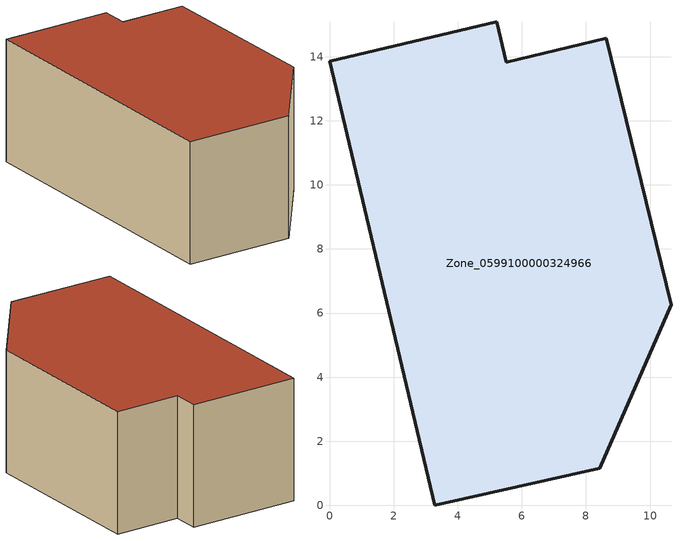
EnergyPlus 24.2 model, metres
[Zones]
Zone_0599100000324966
 floor ground (C_G): 3.29,0 0,13.86 5.22,15.09 5.52,13.83 8.63,14.57 10.65,6.26 8.44,1.17 z0
 wall outside (C_F): 5.52,13.83 5.22,15.09 0,13.86 3.29,0 8.44,1.17 10.65,6.26 8.63,14.57 5.52,13.83 z0:5.87
 roof outside (C_R): 10.65,6.26 8.63,14.57 5.52,13.83 5.22,15.09 0,13.86 3.29,0 8.44,1.17 z5.87
[BUILDING]
Pand.0599100000324966: North Axis=0; Terrain=City; Loads Convergence Tolerance Value=0.04; Temperature Convergence Tolerance Value=0.4; Solar Distribution=FullExterior; Maximum Number of Warmup Days=25; Minimum Number of Warmup Days=1
[Site:Location]
Rotterdam.The.Hague.AP_ZH_NLD Design_Conditions: Latitude=51.96; Longitude=4.45; Time Zone=1; Elevation=-4.5
[SITE:GROUNDTEMPERATURE:BUILDINGSURFACE]
18, 18, 18, 18, 18, 18, 18, 18, 18, 18, 18, 18
[MATERIAL] Thermal Absorptance=0.9; Solar Absorptance=0.7; Visible Absorptance=0.7
Name | Roughness | Thickness | Conductivity | Density | Specific Heat
G.TC.1975-1991 | MediumSmooth | 0.15 | 0.288461 | 540 | 1210
F.TC.1975-1991 | Rough | 0.3 | 0.230769 | 1920 | 840
R.TC.1975-1991 | MediumRough | 0.2 | 0.153846 | 1500 | 1000
[CONSTRUCTION]
C_G: G.TC.1975-1991
C_F: F.TC.1975-1991
C_R: R.TC.1975-1991
[ZONE]
Zone_0599100000324966: Type=1; Multiplier=1; Ceiling Height=Autocalculate; Volume=Autocalculate; Floor Area=autocalculate; Part of Total Floor Area=Yes
[ZONEINFILTRATION:DESIGNFLOWRATE]
Infil_Zone_0599100000324966: Zone or ZoneList or Space or SpaceList=Zone_0599100000324966; Schedule=AlwaysOn; Design Flow Rate Calculation Method=Flow/Area; Flow Rate per Floor Area=0.003; Constant Term Coefficient=1; Temperature Term Coefficient=0; Velocity Term Coefficient=0; Velocity Squared Term Coefficient=0
[HVACTEMPLATE:ZONE:IDEALLOADSAIRSYSTEM]
Zone_0599100000324966: Maximum Heating Supply Air Temperature=50; Minimum Cooling Supply Air Temperature=13; Maximum Heating Supply Air Humidity Ratio=0.0156; Minimum Cooling Supply Air Humidity Ratio=0.0077; Heating Limit=NoLimit; Cooling Limit=NoLimit; Dehumidification Control Type=ConstantSensibleHeatRatio; Cooling Sensible Heat Ratio=0.7; Dehumidification Setpoint=60; Humidification Control Type=None; Humidification Setpoint=30; Outdoor Air Method=None; Outdoor Air Flow Rate per Person=0.00944; Outdoor Air Flow Rate per Zone Floor Area=0; Outdoor Air Flow Rate per Zone=0; Demand Controlled Ventilation Type=None; Outdoor Air Economizer Type=NoEconomizer; Heat Recovery Type=None; Sensible Heat Recovery Effectiveness=0.7; Latent Heat Recovery Effectiveness=0.65
[ZONECONTROL:THERMOSTAT]
ThermostatControl_Zone_0599100000324966: Zone or ZoneList=Zone_0599100000324966; Control Type Schedule=DualSetpointControlType; Control 1=Thermostat_Zone_0599100000324966; Temperature Difference Between Cutout And Setpoint=0
[THERMOSTATSETPOINT:DUALSETPOINT]
Thermostat_Zone_0599100000324966: Heating Setpoint Temperature Schedule=HeatingSetpoint_Zone_0599100000324966; Cooling Setpoint Temperature Schedule=CoolingSetpoint_Zone_0599100000324966
[SCHEDULE:COMPACT]
HeatingSetpoint_Zone_0599100000324966: Through: 12/31, For: AllDays, Until: 24:00, 21
CoolingSetpoint_Zone_0599100000324966: Through: 12/31, For: AllDays, Until: 24:00, 24
DualSetpointControlType: Through: 12/31, For: AllDays, Until: 24:00, 4
AlwaysOn: Through: 12/31, For: AllDays, Until: 24:00, 1
